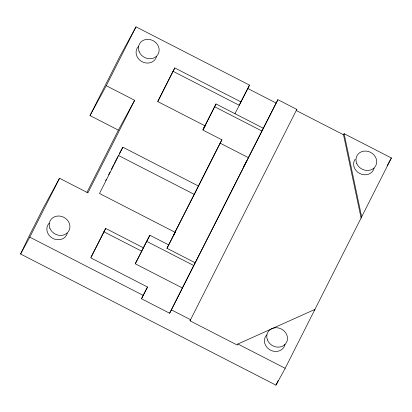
<?xml version="1.0" encoding="UTF-8"?>
<svg xmlns="http://www.w3.org/2000/svg" width="412" height="412" viewBox="0 0 412 412"><rect width="100%" height="100%" fill="white"/><g stroke="black" fill="none" stroke-linecap="round" stroke-linejoin="round"><path stroke-width="0.62" d="M361.072 217.948L343.515 134.775L344.108 133.694L391.4 157.981L285.181 368.302L275.983 385.168L20.6 254.019L28.397 237.554L43.265 208.106L59.539 178.262L87.916 192.831L134.652 100.291L106.275 85.722L90.001 115.566L118.378 130.141L134.652 100.291M275.983 385.168L278.136 380.626M90.001 115.566L119.743 56.676L136.017 26.832L249.518 85.119L239.207 105.276L172.994 71.271L157.729 101.501M20.6 254.019L29.798 237.152L59.539 178.262M106.275 85.722L136.017 26.832M86.932 192.404L118.378 130.141M105.688 180.569L106.27 179.426M108.577 174.853L110.019 172M111.461 169.141L113.769 164.573M114.345 163.43L117.806 156.575M241.02 101.944L174.812 67.944L157.817 101.594L205.109 125.881L202.987 130.089L221.903 139.802L198.532 186.075L122.864 147.213L99.498 193.486L175.167 232.342L166.978 248.292L195.195 262.784L248.41 157.678L220.085 143.134L166.978 248.292M90.985 257.248L105.668 228.439L143.505 247.87L149.875 235.247L168.796 244.965M105.668 228.439L90.8 257.881L147.553 287.025L141.486 298.772L169.651 313.233L277.894 99.689L296.815 109.407L190.004 320.809L237.302 345.096L237.889 344.015L314.923 309.412L314.335 310.493M135.275 263.675L146.286 241.875M202.828 129.914L216.037 103.973L263.309 128.245L277.894 99.689M143.505 247.87L135.316 263.819L182.423 288.009L169.651 313.233M216.037 103.973L203.291 129.214L205.109 125.881M174.724 232.564L198.532 186.075M141.486 298.772L145.451 290.918M234.958 113.686L249.518 85.119M182.099 288.441L195.195 262.784M248.359 157.575L263.309 128.245M119.279 153.789L122.864 147.213M172.994 71.271L174.812 67.944M149.875 235.247L146.574 241.303L193.707 265.508M220.085 143.134L221.903 139.802M173.349 235.674L175.167 232.342M145.735 290.357L147.553 287.025M243.307 167.045L246.623 160.958M296.815 109.407L296.223 110.488L343.515 134.775M190.004 320.809L190.596 319.727L171.469 309.901M387.1 165.861L391.4 157.981M247.705 88.451L276.081 103.021M214.554 106.698L261.821 130.97M118.383 155.432L194.052 194.289M103.855 231.771L141.687 251.196M29.798 237.152L143.304 295.44M237.889 344.015L285.181 368.302M344.108 133.694L361.659 216.867M67.321 233.161A10.635 9.425 28.6 0 1 52.659 238.291A10.635 9.425 28.6 0 1 49.177 223.17M285.001 344.272A10.635 9.425 28.6 0 1 270.514 350.174A10.635 9.425 28.6 0 1 266.729 334.889M374.091 168.209A10.635 9.425 28.6 0 1 360.052 173.658A10.635 9.425 28.6 0 1 355.159 159.176M156.539 56.49A10.635 9.425 28.6 0 1 141.877 61.62A10.635 9.425 28.6 0 1 138.396 46.499M267.429 339.946A10.635 9.425 28.6 0 0 285.161 344.303A10.635 9.425 28.6 0 0 278.78 328.05A10.635 9.425 28.6 0 0 267.429 339.946M356.653 163.281A10.635 9.425 28.6 0 0 374.379 167.632A10.635 9.425 28.6 0 0 367.998 151.379A10.635 9.425 28.6 0 0 356.653 163.281M139.102 51.557A10.635 9.425 28.6 0 0 156.828 55.914A10.635 9.425 28.6 0 0 150.447 39.66A10.635 9.425 28.6 0 0 139.102 51.557M49.878 228.227A10.635 9.425 28.6 0 0 67.609 232.584A10.635 9.425 28.6 0 0 61.228 216.331A10.635 9.425 28.6 0 0 49.878 228.227"/></g></svg>
